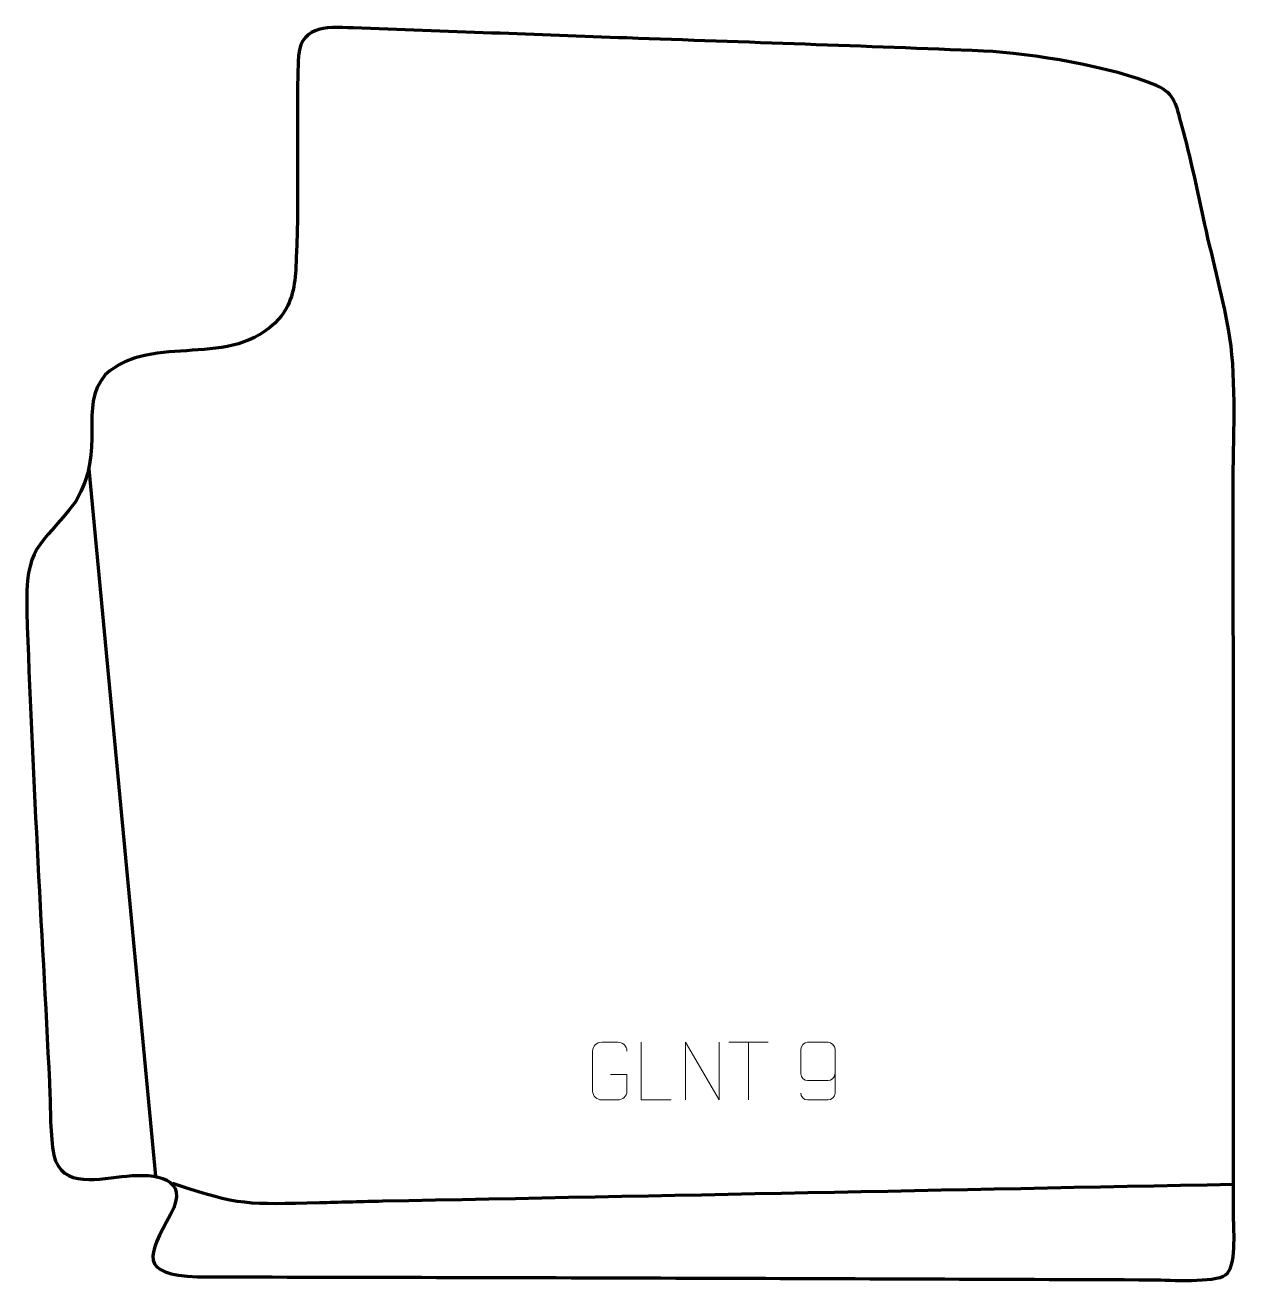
# Model space of a CAD drawing. Header units: millimetres. Extents: x 899 to 1423, y 188 to 732.
import ezdxf

# ---------------------------------------------------------------- set-up
doc = ezdxf.new("R2010")
doc.units = ezdxf.units.MM
doc.header["$MEASUREMENT"] = 0
doc.layers.add('layer 2', color=7, linetype='Continuous')
doc.layers.add('layer 3', color=7, linetype='Continuous')

msp = doc.modelspace()

# ---------------------------------------------------------------- linework, layer by layer
at = {"layer": 'layer 2', "color": 142, "lineweight": 158}
msp.add_open_spline([(926.3941, 539.7811), (926.3941, 539.7811), (955.2915, 233.8531), (955.2915, 233.8531)], degree=3, dxfattribs=at)
msp.add_open_spline([(962.642, 230.9119), (991.8833, 220.9515), (995.3693, 221.7883), (1026.1927, 222.4673), (1026.1927, 222.4673), (1034.7716, 222.6562), (1043.3477, 222.9317), (1051.9271, 223.1198), (1051.9271, 223.1198), (1051.9271, 223.1198), (1053.4401, 223.1518), (1053.4401, 223.1518), (1053.4401, 223.1518), (1176.1831, 225.5327), (1298.9254, 227.9744), (1421.6674, 230.4104)], degree=3, knots=[0, 0, 0, 0, 0.2, 0.2, 0.2, 0.2, 0.4, 0.4, 0.4, 0.4, 0.6, 0.6, 0.6, 0.6, 1, 1, 1, 1], dxfattribs=at)
at = {"layer": 'layer 3', "color": 242, "lineweight": 158}
msp.add_open_spline([(1016.9544, 715.8491), (1017.3852, 731.7097), (1028.1609, 731.0086), (1040.8405, 730.5306), (1040.8405, 730.5306), (1060.8193, 729.7776), (1080.7998, 729.0521), (1100.7794, 728.3154), (1100.7794, 728.3154), (1120.2559, 727.5972), (1139.7324, 726.8791), (1159.209, 726.1608), (1159.209, 726.1608), (1210.58, 724.2679), (1262.0854, 722.686), (1313.4289, 720.4754), (1313.4289, 720.4754), (1334.1208, 719.5845), (1369.4253, 713.6243), (1388.2922, 705.5485), (1388.2922, 705.5485), (1396.5367, 702.0196), (1396.9394, 696.6772), (1399.2752, 688.3605), (1399.2752, 688.3605), (1403.2598, 674.1743), (1406.0486, 659.8894), (1409.2007, 645.5187), (1409.2007, 645.5187), (1412.7211, 629.8891), (1417.576, 612.0418), (1420.0403, 596.4747), (1420.0403, 596.4747), (1422.999, 577.7847), (1421.4681, 551.4081), (1421.4866, 531.8163), (1421.4866, 531.8163), (1421.5867, 426.5791), (1421.6832, 321.3678), (1421.6658, 216.1295), (1421.6658, 216.1295), (1421.6649, 210.114), (1423.0651, 194.7059), (1418.2087, 191.1633), (1418.2087, 191.1633), (1413.498, 187.7272), (1393.7671, 188.9716), (1387.2021, 189.0515), (1387.2021, 189.0515), (1249.271, 189.5997), (1111.3903, 190.1151), (973.4585, 190.3082), (973.4585, 190.3082), (947.7567, 191.3598), (952.0968, 199.4445), (961.7947, 217.3179), (961.7947, 217.3179), (970.6051, 233.5557), (954.8931, 235.0722), (942.9124, 233.9312), (942.9124, 233.9312), (931.6579, 232.8593), (914.4382, 228.1904), (911.3462, 242.9654), (911.3462, 242.9654), (911.3462, 242.9654), (910.9787, 244.7218), (910.9787, 244.7218), (910.9787, 244.7218), (909.6514, 252.8319), (909.8782, 265.6255), (909.435, 274.4686), (909.435, 274.4686), (906.0409, 342.1011), (901.8305, 410.2555), (899.6333, 477.8871), (899.6333, 477.8871), (898.9107, 507.1104), (904.9061, 505.0029), (920.7957, 525.7404), (920.7957, 525.7404), (934.3465, 548.495), (921.4918, 566.2337), (933.5689, 580.5141), (933.5689, 580.5141), (954.6365, 599.3687), (987.8022, 581.6977), (1008.7814, 604.7837), (1008.7814, 604.7837), (1013.7743, 610.278), (1015.4748, 617.9031), (1015.9328, 625.8938), (1015.9328, 625.8938), (1017.5648, 654.3616), (1016.1979, 686.6463), (1016.9544, 715.8491)], degree=3, knots=[0, 0, 0, 0, 0.04, 0.04, 0.04, 0.04, 0.08, 0.08, 0.08, 0.08, 0.12, 0.12, 0.12, 0.12, 0.16, 0.16, 0.16, 0.16, 0.2, 0.2, 0.2, 0.2, 0.24, 0.24, 0.24, 0.24, 0.28, 0.28, 0.28, 0.28, 0.32, 0.32, 0.32, 0.32, 0.36, 0.36, 0.36, 0.36, 0.4, 0.4, 0.4, 0.4, 0.44, 0.44, 0.44, 0.44, 0.48, 0.48, 0.48, 0.48, 0.52, 0.52, 0.52, 0.52, 0.56, 0.56, 0.56, 0.56, 0.6, 0.6, 0.6, 0.6, 0.64, 0.64, 0.64, 0.64, 0.68, 0.68, 0.68, 0.68, 0.72, 0.72, 0.72, 0.72, 0.76, 0.76, 0.76, 0.76, 0.8, 0.8, 0.8, 0.8, 0.84, 0.84, 0.84, 0.84, 0.88, 0.88, 0.88, 0.88, 0.92, 0.92, 0.92, 0.92, 1, 1, 1, 1], dxfattribs=at)
at = {"layer": 'layer 3', "color": 250, "lineweight": 9}
for points, knots in [([(1152.0737, 277.8299), (1152.0737, 277.8299), (1159.2418, 277.8299), (1159.2418, 277.8299), (1159.2418, 277.8299), (1159.2418, 277.8299), (1159.2418, 270.6618), (1159.2418, 270.6618), (1159.2418, 270.6618), (1159.1021, 268.3384), (1157.4249, 266.8588), (1155.2771, 266.848), (1155.2771, 266.848), (1152.9453, 266.8484), (1150.6133, 266.8484), (1148.2818, 266.848), (1148.2818, 266.848), (1146.3569, 266.7426), (1144.3847, 268.6271), (1144.3959, 270.6444), (1144.3959, 270.6444), (1144.3963, 276.4145), (1144.3963, 282.1842), (1144.3959, 287.9535), (1144.3959, 287.9535), (1144.4001, 290.0916), (1146.1469, 291.8108), (1148.2992, 291.7974), (1148.2992, 291.7974), (1150.6249, 291.7974), (1152.951, 291.7974), (1155.2771, 291.7974), (1155.2771, 291.7974), (1157.2238, 291.8328), (1159.2152, 290.3413), (1159.2418, 287.9036)], [0, 0, 0, 0, 0.1, 0.1, 0.1, 0.1, 0.2, 0.2, 0.2, 0.2, 0.3, 0.3, 0.3, 0.3, 0.4, 0.4, 0.4, 0.4, 0.5, 0.5, 0.5, 0.5, 0.6, 0.6, 0.6, 0.6, 0.7, 0.7, 0.7, 0.7, 0.8, 0.8, 0.8, 0.8, 1, 1, 1, 1]), ([(1178.2934, 266.8441), (1178.2934, 266.8441), (1165.3443, 266.8441), (1165.3443, 266.8441), (1165.3443, 266.8441), (1165.3443, 266.8441), (1165.3443, 291.7977), (1165.3443, 291.7977)], [0, 0, 0, 0, 0.33333333, 0.33333333, 0.33333333, 0.33333333, 1, 1, 1, 1]), ([(1184.4915, 266.8442), (1184.4915, 266.8442), (1184.4915, 291.7977), (1184.4915, 291.7977), (1184.4915, 291.7977), (1184.4915, 291.7977), (1199.1463, 266.8442), (1199.1463, 266.8442), (1199.1463, 266.8442), (1199.1463, 266.8442), (1199.1463, 291.7977), (1199.1463, 291.7977)], [0, 0, 0, 0, 0.25, 0.25, 0.25, 0.25, 0.5, 0.5, 0.5, 0.5, 1, 1, 1, 1]), ([(1234.389, 269.7802), (1234.4131, 268.4407), (1235.7693, 266.7874), (1237.3412, 266.8218), (1237.3412, 266.8218), (1240.326, 266.8221), (1243.3112, 266.8221), (1246.2966, 266.8218), (1246.2966, 266.8218), (1247.5157, 266.8068), (1249.2439, 268.2444), (1249.2489, 269.7802), (1249.2489, 269.7802), (1249.2486, 276.1406), (1249.2486, 282.5014), (1249.2489, 288.8622), (1249.2489, 288.8622), (1249.2442, 290.0251), (1247.5157, 291.7962), (1246.2966, 291.8206), (1246.2966, 291.8206), (1243.3112, 291.8203), (1240.326, 291.8203), (1237.3412, 291.8206), (1237.3412, 291.8206), (1236.0631, 291.7768), (1234.3934, 290.1623), (1234.389, 288.8622), (1234.389, 288.8622), (1234.389, 285.2788), (1234.389, 281.6958), (1234.389, 278.113), (1234.389, 278.113), (1234.4275, 276.6348), (1236.0102, 275.2019), (1237.3412, 275.204), (1237.3412, 275.204), (1240.326, 275.2037), (1243.3112, 275.2037), (1246.2966, 275.204), (1246.2966, 275.204), (1247.6261, 275.199), (1249.2691, 276.7062), (1249.2274, 278.1348)], [0, 0, 0, 0, 0.08333333, 0.08333333, 0.08333333, 0.08333333, 0.16666667, 0.16666667, 0.16666667, 0.16666667, 0.25, 0.25, 0.25, 0.25, 0.33333333, 0.33333333, 0.33333333, 0.33333333, 0.41666667, 0.41666667, 0.41666667, 0.41666667, 0.5, 0.5, 0.5, 0.5, 0.58333333, 0.58333333, 0.58333333, 0.58333333, 0.66666667, 0.66666667, 0.66666667, 0.66666667, 0.75, 0.75, 0.75, 0.75, 0.83333333, 0.83333333, 0.83333333, 0.83333333, 1, 1, 1, 1])]:
    msp.add_open_spline(points, degree=3, knots=knots, dxfattribs=at)
for points in [[(1203.3253, 291.7742), (1203.3253, 291.7742), (1220.3125, 291.7742), (1220.3125, 291.7742)], [(1211.8191, 266.8442), (1211.8191, 266.8442), (1211.8191, 291.7977), (1211.8191, 291.7977)]]:
    msp.add_open_spline(points, degree=3, dxfattribs=at)

doc.saveas('drawing.dxf')
